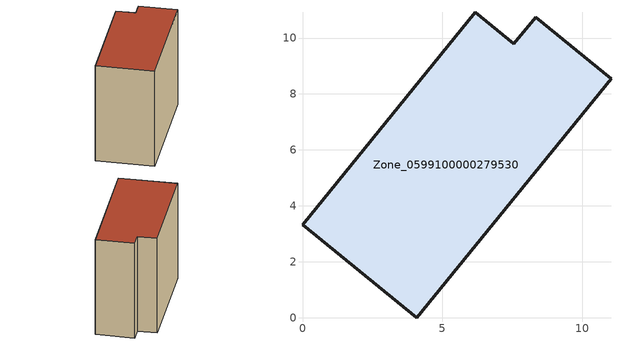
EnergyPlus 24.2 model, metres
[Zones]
Zone_0599100000279530
 floor ground (C_G): 0,3.33 6.18,10.92 7.56,9.8 8.33,10.74 11.03,8.55 4.08,0 z0
 wall outside (C_F): 6.18,10.92 0,3.33 4.08,0 11.03,8.55 8.33,10.74 7.56,9.8 6.18,10.92 z0:9.48
 roof outside (C_R): 11.03,8.55 8.33,10.74 7.56,9.8 6.18,10.92 0,3.33 4.08,0 z9.48
[BUILDING]
Pand.0599100000279530: North Axis=0; Terrain=City; Loads Convergence Tolerance Value=0.04; Temperature Convergence Tolerance Value=0.4; Solar Distribution=FullExterior; Maximum Number of Warmup Days=25; Minimum Number of Warmup Days=1
[Site:Location]
Rotterdam.The.Hague.AP_ZH_NLD Design_Conditions: Latitude=51.96; Longitude=4.45; Time Zone=1; Elevation=-4.5
[SITE:GROUNDTEMPERATURE:BUILDINGSURFACE]
18, 18, 18, 18, 18, 18, 18, 18, 18, 18, 18, 18
[MATERIAL] Thermal Absorptance=0.9; Solar Absorptance=0.7; Visible Absorptance=0.7
Name | Roughness | Thickness | Conductivity | Density | Specific Heat
G.TI.1946 | MediumSmooth | 0.15 | 1 | 540 | 1210
F.TI.1946 | Rough | 0.3 | 0.857143 | 1920 | 840
R.TI.1946 | MediumRough | 0.2 | 0.1 | 1500 | 1000
[CONSTRUCTION]
C_G: G.TI.1946
C_F: F.TI.1946
C_R: R.TI.1946
[ZONE]
Zone_0599100000279530: Type=1; Multiplier=1; Ceiling Height=Autocalculate; Volume=Autocalculate; Floor Area=autocalculate; Part of Total Floor Area=Yes
[ZONEINFILTRATION:DESIGNFLOWRATE]
Infil_Zone_0599100000279530: Zone or ZoneList or Space or SpaceList=Zone_0599100000279530; Schedule=AlwaysOn; Design Flow Rate Calculation Method=Flow/Area; Flow Rate per Floor Area=0.003; Constant Term Coefficient=1; Temperature Term Coefficient=0; Velocity Term Coefficient=0; Velocity Squared Term Coefficient=0
[HVACTEMPLATE:ZONE:IDEALLOADSAIRSYSTEM]
Zone_0599100000279530: Maximum Heating Supply Air Temperature=50; Minimum Cooling Supply Air Temperature=13; Maximum Heating Supply Air Humidity Ratio=0.0156; Minimum Cooling Supply Air Humidity Ratio=0.0077; Heating Limit=NoLimit; Cooling Limit=NoLimit; Dehumidification Control Type=ConstantSensibleHeatRatio; Cooling Sensible Heat Ratio=0.7; Dehumidification Setpoint=60; Humidification Control Type=None; Humidification Setpoint=30; Outdoor Air Method=None; Outdoor Air Flow Rate per Person=0.00944; Outdoor Air Flow Rate per Zone Floor Area=0; Outdoor Air Flow Rate per Zone=0; Demand Controlled Ventilation Type=None; Outdoor Air Economizer Type=NoEconomizer; Heat Recovery Type=None; Sensible Heat Recovery Effectiveness=0.7; Latent Heat Recovery Effectiveness=0.65
[ZONECONTROL:THERMOSTAT]
ThermostatControl_Zone_0599100000279530: Zone or ZoneList=Zone_0599100000279530; Control Type Schedule=DualSetpointControlType; Control 1=Thermostat_Zone_0599100000279530; Temperature Difference Between Cutout And Setpoint=0
[THERMOSTATSETPOINT:DUALSETPOINT]
Thermostat_Zone_0599100000279530: Heating Setpoint Temperature Schedule=HeatingSetpoint_Zone_0599100000279530; Cooling Setpoint Temperature Schedule=CoolingSetpoint_Zone_0599100000279530
[SCHEDULE:COMPACT]
HeatingSetpoint_Zone_0599100000279530: Through: 12/31, For: AllDays, Until: 24:00, 21
CoolingSetpoint_Zone_0599100000279530: Through: 12/31, For: AllDays, Until: 24:00, 24
DualSetpointControlType: Through: 12/31, For: AllDays, Until: 24:00, 4
AlwaysOn: Through: 12/31, For: AllDays, Until: 24:00, 1
